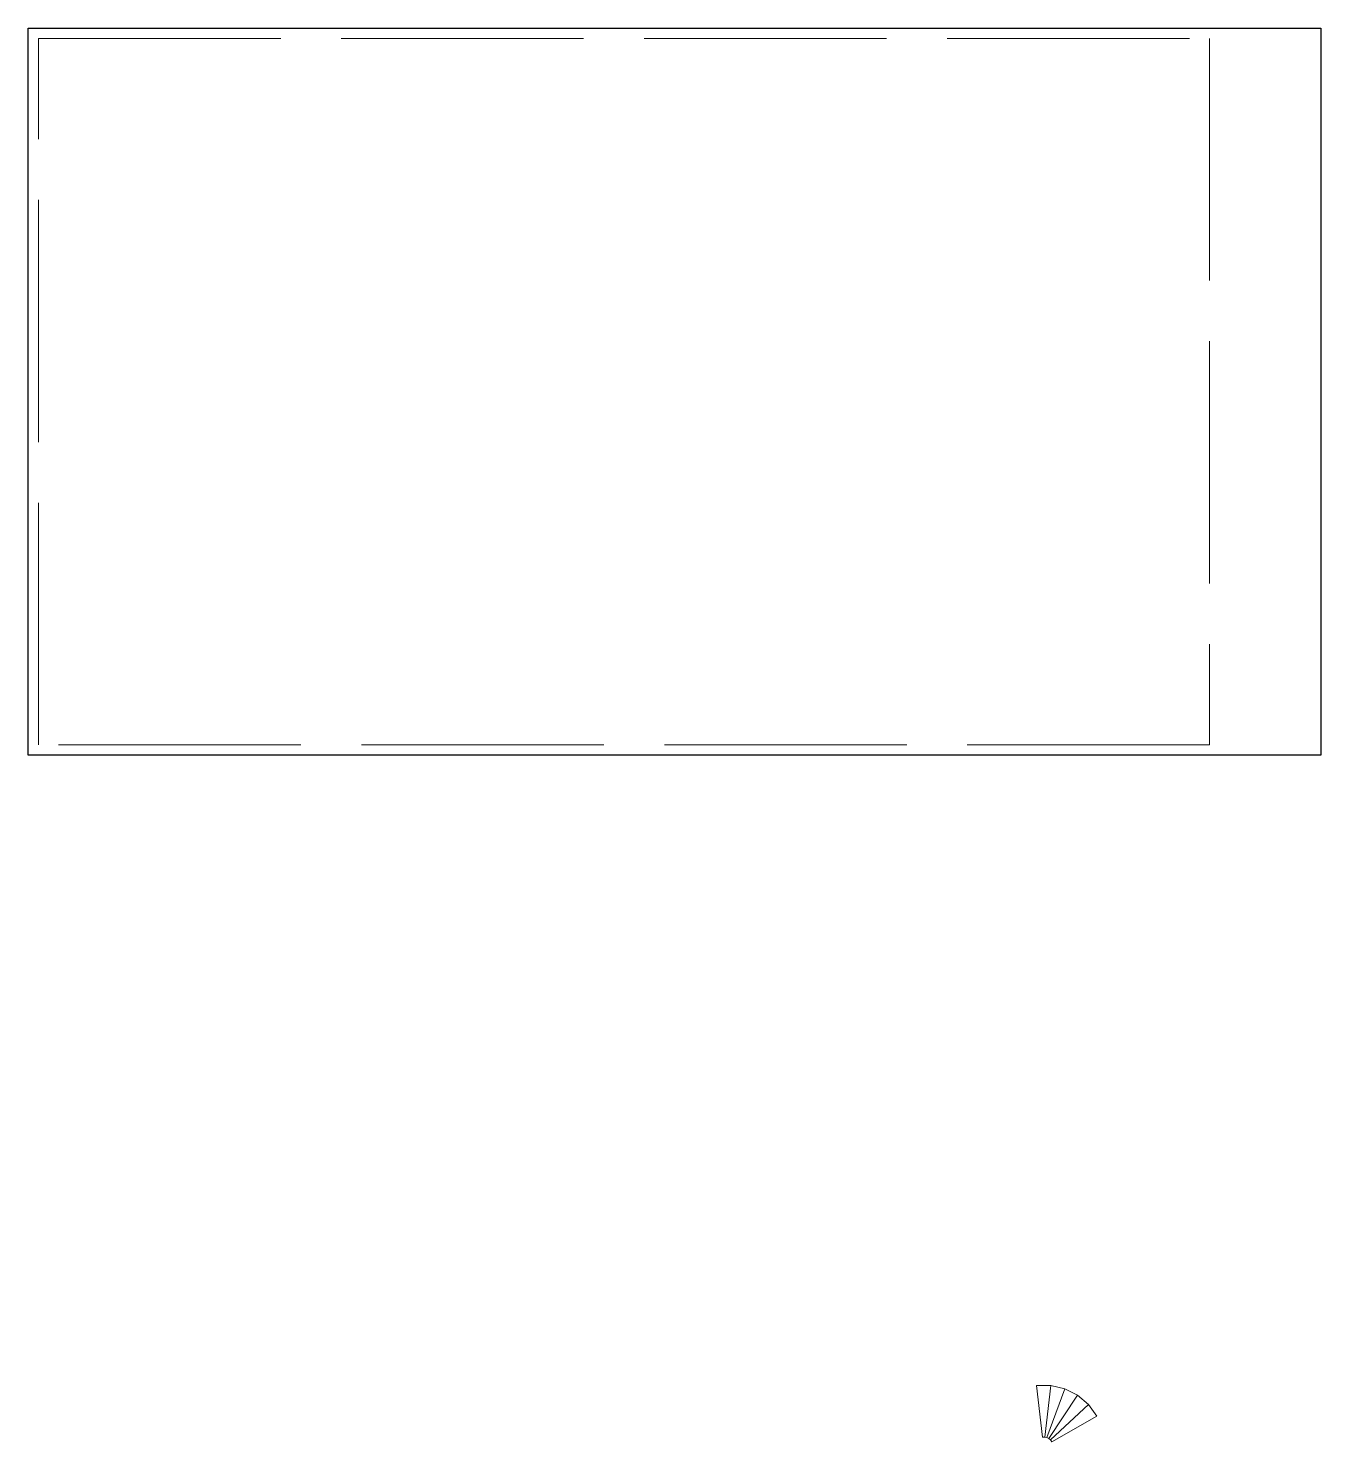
# Model space of a CAD drawing. Header units: inches. Extents: x -1530 to 385, y -443 to 699.
# Drawn here: x 64.79 to 96.79, y -12.88 to 22.13 of the extents above; entities that cross this region are included whole.
import ezdxf

# ---------------------------------------------------------------- set-up
doc = ezdxf.new("R2010")
doc.units = ezdxf.units.IN
doc.header["$LTSCALE"] = 0.5
doc.header["$MEASUREMENT"] = 0
doc.linetypes.add('ACAD_ISO02W100', pattern=[15, 12, -3])
doc.layers.add('01Table', color=1, linetype='Continuous')
for name, color, linetype, lineweight in [('02Material Outline', 3, 'Continuous', 0), ('03Cut', 5, 'Continuous', 0), ('04Score', 2, 'Continuous', 0)]:
    doc.layers.add(name, color=color, linetype=linetype, lineweight=lineweight)

msp = doc.modelspace()

# ---------------------------------------------------------------- linework, layer by layer
at = {"layer": '01Table'}
msp.add_lwpolyline([(64.789, 22.127), (96.789, 22.127), (96.789, 4.127), (64.789, 4.127)], close=True, dxfattribs=at)
at = {"layer": '02Material Outline', "linetype": 'ACAD_ISO02W100'}
msp.add_lwpolyline([(65.039, 21.877), (94.039, 21.877), (94.039, 4.377), (65.039, 4.377)], close=True, dxfattribs=at)
at = {"layer": '03Cut'}
for p, q in [((89.751, -11.487), (90.106, -11.487)), ((89.901, -12.763), (89.751, -11.487)), ((90.451, -11.57), (90.106, -11.487)), ((90.451, -11.57), (90.767, -11.73)), ((91.038, -11.959), (90.767, -11.73)), ((90.131, -12.88), (91.248, -12.245)), ((91.038, -11.959), (91.248, -12.245)), ((89.901, -12.763), (89.955, -12.763)), ((90.008, -12.776), (89.955, -12.763)), ((90.008, -12.776), (90.057, -12.801)), ((90.098, -12.836), (90.057, -12.801)), ((90.098, -12.836), (90.131, -12.88))]:
    msp.add_line(p, q, dxfattribs=at)
at = {"layer": '04Score'}
for p, q in [((89.955, -12.763), (90.106, -11.487)), ((90.008, -12.776), (90.451, -11.57)), ((90.057, -12.801), (90.767, -11.73)), ((90.098, -12.836), (91.038, -11.959))]:
    msp.add_line(p, q, dxfattribs=at)

doc.saveas('drawing.dxf')
